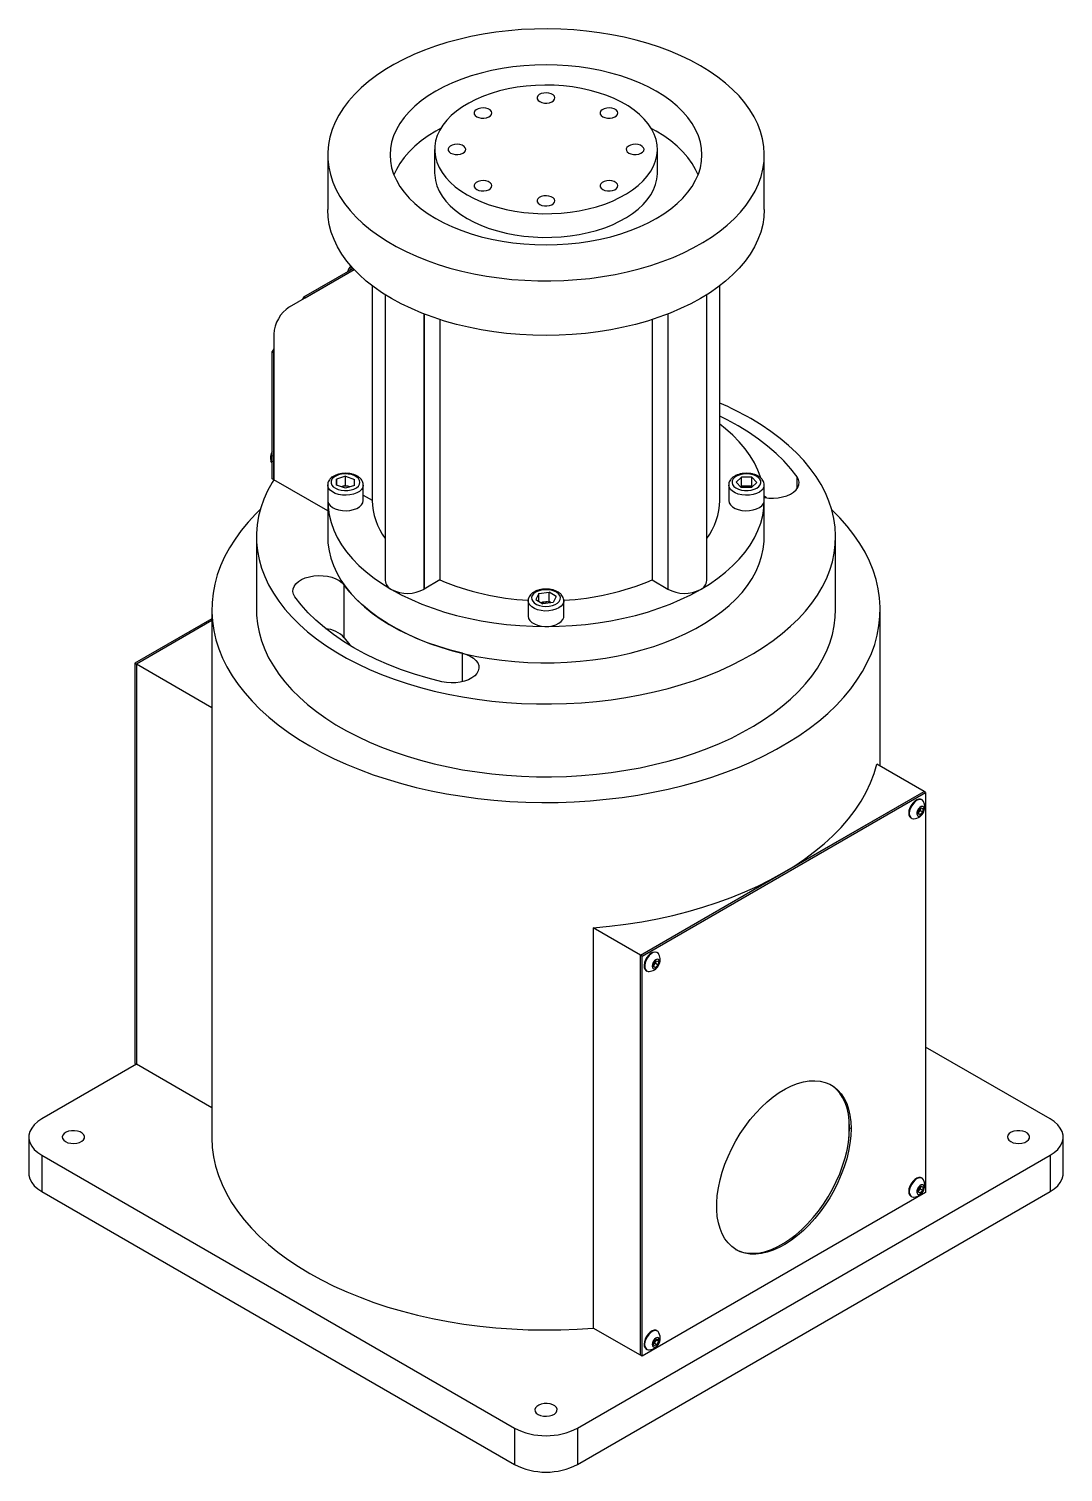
# Model space of a CAD drawing. Header units: millimetres. Extents: x 18672 to 36223, y 3814 to 8014.
# Drawn here: x 19629 to 20209, y 3814 to 4624 of the extents above; entities that cross this region are included whole.
import ezdxf

# ---------------------------------------------------------------- set-up
doc = ezdxf.new("R2010")
doc.units = ezdxf.units.MM
doc.layers.add('Nét đậm', color=7, linetype='Continuous', lineweight=35)

msp = doc.modelspace()

# ---------------------------------------------------------------- linework, layer by layer
at = {"layer": 'Nét đậm', "color": 7, "linetype": 'Continuous', "lineweight": 25}
for p, q in [((19980.91, 4566.74), (19978.14, 4568.26)), ((19796.54, 4553.47), (19796.54, 4522.85)), ((19856.54, 4556.53), (19856.54, 4543.27)), ((19981.54, 4543.27), (19981.54, 4556.53)), ((20041.54, 4522.85), (20041.54, 4553.47)), ((19775.15, 4468.13), (19811.42, 4489.07)), ((19783.1, 4473.75), (19810.8, 4489.74)), ((19783.99, 4473.24), (19811.42, 4489.07)), ((19821.54, 4480.04), (19821.54, 4359.54)), ((20016.54, 4359.54), (20016.54, 4480.04)), ((19783.1, 4473.75), (19782.22, 4472.22)), ((19783.99, 4473.24), (19783.1, 4473.75)), ((19828.76, 4475.05), (19828.76, 4314.64)), ((20009.32, 4314.64), (20009.32, 4475.05)), ((19850.58, 4464.21), (19850.58, 4309.84)), ((19850.6, 4464.2), (19850.6, 4309.83)), ((19987.48, 4464.2), (19987.48, 4309.83)), ((19987.49, 4464.21), (19987.49, 4309.84)), ((19859.5, 4461.05), (19859.5, 4314.97)), ((19978.57, 4461.05), (19978.57, 4314.97)), ((19766.31, 4452.82), (19766.31, 4371.17)), ((19766.31, 4444.66), (19765.43, 4443.13)), ((19765.43, 4443.13), (19766.31, 4442.62)), ((19765.43, 4371.68), (19765.43, 4443.13)), ((19766.31, 4371.17), (19766.31, 4442.62)), ((19766.31, 4371.17), (19765.43, 4371.68)), ((19796.54, 4353.72), (19766.31, 4371.17)), ((19796.54, 4368.22), (19796.54, 4359.54)), ((19798.73, 4372.87), (19798.54, 4372.27)), ((19798.73, 4372.87), (19799.13, 4372.64)), ((19801.51, 4371.49), (19801.42, 4368.11)), ((19806.45, 4366.37), (19801.42, 4368.11)), ((19806.63, 4373.13), (19801.51, 4371.49)), ((19801.51, 4368.07), (19801.51, 4371.49)), ((19804.07, 4367.21), (19804.05, 4367.2)), ((19806.63, 4368.03), (19804.07, 4367.21)), ((19811.56, 4368.01), (19806.45, 4366.37)), ((19806.63, 4373.13), (19811.66, 4371.4)), ((19806.63, 4368.03), (19806.63, 4373.13)), ((19806.63, 4368.03), (19809.03, 4367.2)), ((19811.56, 4368.01), (19811.66, 4371.4)), ((19816.54, 4359.54), (19816.54, 4368.22)), ((20021.54, 4368.22), (20021.54, 4359.54)), ((20028.67, 4372.7), (20025.68, 4369.79)), ((20028.55, 4366.84), (20025.68, 4369.79)), ((20028.67, 4367.59), (20028.23, 4367.17)), ((20034.41, 4366.8), (20028.55, 4366.84)), ((20034.53, 4372.66), (20028.67, 4372.7)), ((20028.67, 4367.59), (20028.67, 4372.7)), ((20031.6, 4367.58), (20028.67, 4367.59)), ((20034.53, 4367.56), (20031.6, 4367.58)), ((20034.41, 4366.8), (20037.4, 4369.71)), ((20034.53, 4372.66), (20037.4, 4369.71)), ((20034.53, 4367.56), (20034.53, 4372.66)), ((20034.53, 4367.56), (20034.84, 4367.23)), ((20041.54, 4359.54), (20041.54, 4368.22)), ((19796.54, 4359.54), (19796.54, 4339.13)), ((19816.54, 4362.59), (19821.54, 4359.7)), ((20042.67, 4361.07), (20041.46, 4362.02)), ((20041.54, 4339.13), (20041.54, 4359.54)), ((19756.54, 4339.13), (19756.54, 4298.3)), ((20081.54, 4298.3), (20081.54, 4339.13)), ((19805.86, 4282.47), (19805.86, 4312.07)), ((19859.5, 4314.97), (19850.6, 4309.83)), ((19978.57, 4314.97), (19987.48, 4309.83)), ((19909.04, 4303.27), (19909.04, 4294.6)), ((19915.04, 4307.28), (19913.33, 4304.04)), ((19913.33, 4304.04), (19917.33, 4301.57)), ((19915.04, 4307.28), (19920.75, 4308.04)), ((19915.04, 4302.99), (19915.04, 4307.28)), ((19916.12, 4302.32), (19917.9, 4302.56)), ((19923.03, 4302.33), (19917.33, 4301.57)), ((19917.9, 4302.56), (19920.75, 4302.94)), ((19924.75, 4305.57), (19920.75, 4308.04)), ((19920.75, 4302.94), (19920.75, 4308.04)), ((19921.96, 4302.19), (19920.75, 4302.94)), ((19924.75, 4305.57), (19923.03, 4302.33)), ((19929.04, 4294.6), (19929.04, 4303.27)), ((19731.54, 4293.12), (19688.35, 4268.19)), ((19731.54, 4298.3), (19731.54, 4002.31)), ((20106.54, 4210.46), (20106.54, 4298.3)), ((19731.54, 4292.1), (19689.23, 4267.68)), ((19688.35, 4268.19), (19689.23, 4267.68)), ((19688.35, 4268.19), (19688.35, 4043.64)), ((19689.23, 4267.68), (19689.23, 4043.13)), ((19731.54, 4243.25), (19689.23, 4267.68)), ((20131.17, 4196.24), (20104.65, 4211.55)), ((19972.07, 4104.39), (20131.17, 4196.24)), ((19972.96, 4103.88), (20132.06, 4195.73)), ((20051.62, 4150.32), (20131.17, 4196.24)), ((20132.06, 4195.73), (20131.17, 4196.24)), ((20132.06, 4195.73), (20132.06, 3971.18)), ((20130.06, 4191.49), (20129.72, 4191.69)), ((20123.78, 4181.4), (20124.12, 4181.21)), ((20127.79, 4183.6), (20127.93, 4185.44)), ((20129.04, 4183.3), (20127.79, 4183.6)), ((20127.82, 4184.01), (20129.04, 4183.3)), ((20128.36, 4184.87), (20127.85, 4184.3)), ((20127.93, 4185.44), (20129.32, 4186.98)), ((20129.05, 4185.64), (20128.36, 4184.87)), ((20130.43, 4184.84), (20129.04, 4183.3)), ((20129.12, 4186.56), (20129.05, 4185.64)), ((20129.05, 4185.64), (20130.43, 4184.84)), ((20129.14, 4186.78), (20129.12, 4186.56)), ((20129.32, 4186.98), (20130.57, 4186.69)), ((20130.57, 4186.69), (20130.43, 4184.84)), ((19972.07, 4104.39), (20051.62, 4150.32)), ((19945.56, 4119.7), (19945.56, 3895.15)), ((19972.07, 4104.39), (19945.56, 4119.7)), ((19972.07, 3879.85), (19972.07, 4104.39)), ((19972.96, 4103.88), (19972.07, 4104.39)), ((19972.96, 3879.34), (19972.96, 4103.88)), ((19979.28, 4097.93), (19979.48, 4099.8)), ((19979.31, 4098.23), (19980.49, 4097.55)), ((19979.82, 4099.09), (19979.35, 4098.6)), ((19979.48, 4099.8), (19980.89, 4101.29)), ((19980.52, 4099.84), (19979.82, 4099.09)), ((19981.9, 4099.04), (19980.49, 4097.55)), ((19980.63, 4100.77), (19980.52, 4099.84)), ((19980.52, 4099.84), (19981.9, 4099.04)), ((19980.65, 4101.04), (19980.63, 4100.77)), ((19980.89, 4101.29), (19982.1, 4100.91)), ((19981.56, 4105.77), (19981.23, 4105.96)), ((19982.1, 4100.91), (19981.9, 4099.04)), ((19975.29, 4095.68), (19975.63, 4095.49)), ((19980.49, 4097.55), (19979.28, 4097.93)), ((20201.88, 4012.51), (20132.06, 4052.82)), ((19689.23, 4043.13), (19636.2, 4012.51)), ((19688.35, 4043.64), (19689.23, 4043.13)), ((19731.54, 4018.7), (19689.23, 4043.13)), ((20089.07, 4002.16), (20089.07, 4012.61)), ((19628.87, 4002.31), (19628.87, 3981.89)), ((20089.35, 4007.54), (20090.23, 4007.03)), ((20209.2, 3981.89), (20209.2, 4002.31)), ((19636.2, 3992.1), (19901.36, 3839.03)), ((19636.2, 3992.1), (19636.2, 3971.69)), ((19936.72, 3839.03), (20201.88, 3992.1)), ((20201.88, 3992.1), (20201.88, 3971.69)), ((20130.06, 3979.19), (20129.72, 3979.39)), ((19636.2, 3971.69), (19901.36, 3818.61)), ((19936.72, 3818.61), (20201.88, 3971.69)), ((20132.06, 3971.18), (19972.96, 3879.34)), ((20123.78, 3969.1), (20124.12, 3968.91)), ((20127.79, 3971.3), (20127.93, 3973.14)), ((20129.04, 3971), (20127.79, 3971.3)), ((20127.82, 3971.7), (20129.04, 3971)), ((20128.36, 3972.57), (20127.85, 3972)), ((20127.93, 3973.14), (20129.32, 3974.68)), ((20129.05, 3973.34), (20128.36, 3972.57)), ((20130.43, 3972.54), (20129.04, 3971)), ((20129.12, 3974.26), (20129.05, 3973.34)), ((20129.05, 3973.34), (20130.43, 3972.54)), ((20129.14, 3974.48), (20129.12, 3974.26)), ((20129.32, 3974.68), (20130.57, 3974.38)), ((20130.57, 3974.38), (20130.43, 3972.54)), ((19972.07, 3879.85), (19945.56, 3895.15)), ((19979.17, 3886.47), (19980.1, 3888.41)), ((19980.36, 3887.59), (19979.9, 3886.62)), ((19980.1, 3888.41), (19981.62, 3889.06)), ((19980.83, 3888.56), (19980.36, 3887.59)), ((19980.77, 3888.7), (19980.83, 3888.56)), ((19980.83, 3888.56), (19982.21, 3887.76)), ((19981.56, 3893.47), (19981.23, 3893.66)), ((19982.21, 3887.76), (19981.28, 3885.82)), ((19981.62, 3889.06), (19982.21, 3887.76)), ((19972.96, 3879.34), (19972.07, 3879.85)), ((19975.29, 3883.38), (19975.63, 3883.19)), ((19979.76, 3885.18), (19979.17, 3886.47)), ((19979.9, 3886.62), (19979.23, 3886.34)), ((19981.28, 3885.82), (19979.76, 3885.18)), ((19979.9, 3886.62), (19981.28, 3885.82)), ((19901.36, 3839.03), (19901.36, 3818.61)), ((19936.72, 3839.03), (19936.72, 3818.61))]:
    msp.add_line(p, q, dxfattribs=at)
at = {"layer": 'Nét đậm', "color": 8, "linetype": 'Continuous', "lineweight": 25}
for p, q in [((20059.93, 4366.19), (20059.93, 4372.82)), ((19872.16, 4257.8), (19872.16, 4273.8))]:
    msp.add_line(p, q, dxfattribs=at)
at = {"layer": 'Nét đậm', "color": 7, "linetype": 'Continuous', "lineweight": 25, "flags": 128}
for points in [[(20005.66, 4603.48), (20000.32, 4606.38), (19994.7, 4609.09), (19988.8, 4611.6), (19982.65, 4613.91), (19976.28, 4616), (19969.7, 4617.86), (19962.94, 4619.49), (19956.02, 4620.89), (19948.97, 4622.05), (19941.81, 4622.96), (19934.57, 4623.62), (19927.28, 4624.03), (19919.96, 4624.19), (19912.63, 4624.09), (19905.32, 4623.75), (19898.07, 4623.15), (19890.89, 4622.3), (19883.81, 4621.2), (19876.85, 4619.86), (19870.05, 4618.29), (19863.43, 4616.48), (19857, 4614.45), (19850.79, 4612.2), (19844.83, 4609.74), (19839.13, 4607.07), (19833.72, 4604.22), (19828.62, 4601.18), (19823.84, 4597.98), (19819.4, 4594.61), (19815.32, 4591.1), (19811.6, 4587.45), (19808.28, 4583.68), (19805.35, 4579.8), (19802.82, 4575.83), (19800.71, 4571.78), (19799.03, 4567.66), (19797.77, 4563.49), (19796.95, 4559.28), (19796.57, 4555.06), (19796.62, 4550.83), (19797.12, 4546.61), (19798.05, 4542.41), (19799.41, 4538.25), (19801.2, 4534.15), (19803.41, 4530.12), (19806.04, 4526.17), (19809.07, 4522.31), (19812.5, 4518.57), (19816.3, 4514.96), (19820.48, 4511.48), (19825, 4508.15), (19829.87, 4504.99), (19835.05, 4501.99), (19840.53, 4499.19), (19846.3, 4496.57), (19852.32, 4494.16), (19858.58, 4491.97), (19865.06, 4489.99), (19871.74, 4488.24), (19878.58, 4486.72), (19885.57, 4485.45), (19892.67, 4484.41), (19899.88, 4483.63), (19907.15, 4483.09), (19914.46, 4482.8), (19921.79, 4482.77), (19929.11, 4482.99), (19936.39, 4483.47), (19943.61, 4484.19), (19950.74, 4485.16), (19957.76, 4486.38), (19964.65, 4487.84), (19971.36, 4489.53), (19977.89, 4491.45), (19984.21, 4493.59), (19990.3, 4495.95), (19996.13, 4498.51), (20001.69, 4501.27), (20006.95, 4504.22), (20011.89, 4507.34), (20016.5, 4510.63), (20020.77, 4514.07), (20024.67, 4517.66), (20028.19, 4521.37), (20031.32, 4525.19), (20034.05, 4529.12), (20036.36, 4533.13), (20038.26, 4537.22), (20039.73, 4541.37), (20040.77, 4545.55), (20041.37, 4549.77), (20041.54, 4554), (20041.26, 4558.23), (20040.55, 4562.44), (20039.4, 4566.62), (20037.83, 4570.75), (20035.82, 4574.82), (20033.4, 4578.82), (20030.57, 4582.72), (20027.34, 4586.52), (20023.73, 4590.2), (20019.73, 4593.75), (20015.38, 4597.15), (20010.68, 4600.4), (20005.66, 4603.48)], [(19980.91, 4589.19), (19976.34, 4591.65), (19971.48, 4593.91), (19966.35, 4595.97), (19960.97, 4597.81), (19955.39, 4599.42), (19949.62, 4600.8), (19943.69, 4601.94), (19937.64, 4602.83), (19931.49, 4603.47), (19925.28, 4603.86), (19919.04, 4603.99), (19912.8, 4603.86), (19906.59, 4603.47), (19900.44, 4602.83), (19894.39, 4601.94), (19888.46, 4600.8), (19882.69, 4599.42), (19877.1, 4597.81), (19871.73, 4595.97), (19866.6, 4593.91), (19861.74, 4591.65), (19857.17, 4589.19), (19852.91, 4586.55), (19848.99, 4583.74), (19845.43, 4580.78), (19842.24, 4577.68), (19839.45, 4574.46), (19837.06, 4571.12), (19835.08, 4567.7), (19833.54, 4564.21), (19832.43, 4560.66), (19831.76, 4557.08), (19831.54, 4553.47), (19831.76, 4549.87), (19832.43, 4546.28), (19833.54, 4542.74), (19835.08, 4539.24), (19837.06, 4535.82), (19839.45, 4532.49), (19842.24, 4529.26), (19845.43, 4526.16), (19848.99, 4523.2), (19852.91, 4520.39), (19857.17, 4517.75), (19861.74, 4515.3), (19866.6, 4513.04), (19871.73, 4510.98), (19877.1, 4509.14), (19882.69, 4507.52), (19888.46, 4506.14), (19894.39, 4505.01), (19900.44, 4504.11), (19906.59, 4503.47), (19912.8, 4503.09), (19919.04, 4502.96), (19925.28, 4503.09), (19931.49, 4503.47), (19937.64, 4504.11), (19943.69, 4505.01), (19949.62, 4506.14), (19955.39, 4507.52), (19960.97, 4509.14), (19966.35, 4510.98), (19971.48, 4513.04), (19976.34, 4515.3), (19980.91, 4517.75), (19985.17, 4520.39), (19989.09, 4523.2), (19992.65, 4526.16), (19995.84, 4529.26), (19998.63, 4532.49), (20001.02, 4535.82), (20002.99, 4539.24), (20004.54, 4542.74), (20005.65, 4546.28), (20006.32, 4549.87), (20006.54, 4553.47), (20006.32, 4557.08), (20005.65, 4560.66), (20004.54, 4564.21), (20002.99, 4567.7), (20001.02, 4571.12), (19998.63, 4574.46), (19995.84, 4577.68), (19992.65, 4580.78), (19989.09, 4583.74), (19985.17, 4586.55), (19980.91, 4589.19)], [(19874.84, 4531.02), (19878.7, 4528.98), (19882.83, 4527.12), (19887.22, 4525.48), (19891.84, 4524.05), (19896.64, 4522.85), (19901.6, 4521.89), (19906.69, 4521.17), (19911.86, 4520.69), (19917.08, 4520.47), (19922.31, 4520.5), (19927.52, 4520.79), (19932.67, 4521.32), (19937.73, 4522.11), (19942.65, 4523.13), (19947.41, 4524.39), (19951.97, 4525.87), (19956.3, 4527.57), (19960.37, 4529.47), (19964.15, 4531.56), (19967.61, 4533.83), (19970.73, 4536.25), (19973.49, 4538.82), (19975.87, 4541.51), (19977.84, 4544.31), (19979.41, 4547.2), (19980.55, 4550.15), (19981.26, 4553.14), (19981.54, 4556.16), (19981.37, 4559.18), (19980.77, 4562.18), (19979.73, 4565.14), (19978.27, 4568.04), (19976.4, 4570.86), (19974.12, 4573.58), (19971.46, 4576.19), (19968.42, 4578.65), (19965.05, 4580.96), (19961.34, 4583.09), (19957.35, 4585.04), (19953.08, 4586.79), (19948.57, 4588.33), (19943.86, 4589.65), (19938.97, 4590.73), (19933.95, 4591.57), (19928.82, 4592.17), (19923.62, 4592.52), (19918.38, 4592.61), (19913.16, 4592.45), (19907.97, 4592.04), (19902.86, 4591.39), (19897.87, 4590.48), (19893.02, 4589.34), (19888.36, 4587.97), (19883.91, 4586.38), (19879.71, 4584.57), (19875.78, 4582.58), (19872.16, 4580.39), (19868.86, 4578.05), (19865.92, 4575.55), (19863.35, 4572.91), (19861.17, 4570.17), (19859.4, 4567.32), (19858.04, 4564.41), (19857.12, 4561.43), (19856.62, 4558.42), (19856.57, 4555.4), (19856.95, 4552.39), (19857.77, 4549.4), (19859.02, 4546.47), (19860.69, 4543.6), (19862.77, 4540.83), (19865.24, 4538.17), (19868.09, 4535.63), (19871.3, 4533.25), (19874.84, 4531.02)], [(19915.5, 4583.36), (19916.7, 4582.85), (19918.11, 4582.56), (19919.6, 4582.53), (19921.04, 4582.75), (19922.3, 4583.21), (19923.27, 4583.86), (19923.87, 4584.65), (19924.04, 4585.51), (19923.76, 4586.35), (19923.06, 4587.11), (19922.01, 4587.72), (19920.69, 4588.12), (19919.23, 4588.28), (19917.74, 4588.19), (19916.38, 4587.84), (19915.25, 4587.28), (19914.46, 4586.55), (19914.07, 4585.72), (19914.13, 4584.86), (19914.62, 4584.05), (19915.5, 4583.36)], [(19880.15, 4574.9), (19881.35, 4574.39), (19882.75, 4574.11), (19884.24, 4574.08), (19885.68, 4574.3), (19886.95, 4574.76), (19887.92, 4575.41), (19888.51, 4576.2), (19888.68, 4577.05), (19888.4, 4577.9), (19887.71, 4578.66), (19886.65, 4579.27), (19885.34, 4579.67), (19883.87, 4579.83), (19882.39, 4579.73), (19881.02, 4579.39), (19879.89, 4578.83), (19879.1, 4578.1), (19878.72, 4577.27), (19878.77, 4576.41), (19879.26, 4575.6), (19880.15, 4574.9)], [(19950.86, 4574.9), (19952.06, 4574.39), (19953.46, 4574.11), (19954.95, 4574.08), (19956.39, 4574.3), (19957.66, 4574.76), (19958.63, 4575.41), (19959.22, 4576.2), (19959.39, 4577.05), (19959.11, 4577.9), (19958.42, 4578.66), (19957.36, 4579.27), (19956.05, 4579.67), (19954.58, 4579.83), (19953.1, 4579.73), (19951.73, 4579.39), (19950.6, 4578.83), (19949.81, 4578.1), (19949.43, 4577.27), (19949.48, 4576.41), (19949.97, 4575.6), (19950.86, 4574.9)], [(19859.93, 4568.26), (19857.17, 4566.74), (19852.91, 4564.1), (19848.99, 4561.29), (19845.43, 4558.33), (19842.24, 4555.23), (19839.45, 4552), (19837.06, 4548.67), (19835.08, 4545.25), (19833.73, 4542.25)], [(20004.35, 4542.25), (20002.99, 4545.25), (20001.02, 4548.67), (19998.63, 4552), (19995.84, 4555.23), (19992.65, 4558.33), (19989.09, 4561.29), (19985.17, 4564.1), (19980.91, 4566.74)], [(19865.5, 4554.49), (19866.7, 4553.98), (19868.11, 4553.7), (19869.6, 4553.67), (19871.04, 4553.89), (19872.3, 4554.35), (19873.27, 4555), (19873.87, 4555.79), (19874.04, 4556.64), (19873.76, 4557.49), (19873.06, 4558.25), (19872.01, 4558.86), (19870.69, 4559.26), (19869.23, 4559.42), (19867.74, 4559.32), (19866.38, 4558.98), (19865.25, 4558.42), (19864.46, 4557.69), (19864.07, 4556.86), (19864.13, 4556), (19864.62, 4555.19), (19865.5, 4554.49)], [(19965.5, 4554.49), (19966.7, 4553.98), (19968.11, 4553.7), (19969.6, 4553.67), (19971.04, 4553.89), (19972.3, 4554.35), (19973.27, 4555), (19973.87, 4555.79), (19974.04, 4556.64), (19973.76, 4557.49), (19973.06, 4558.25), (19972.01, 4558.86), (19970.69, 4559.26), (19969.23, 4559.42), (19967.74, 4559.32), (19966.38, 4558.98), (19965.25, 4558.42), (19964.46, 4557.69), (19964.07, 4556.86), (19964.13, 4556), (19964.62, 4555.19), (19965.5, 4554.49)], [(19856.54, 4543.27), (19856.57, 4542.13), (19856.95, 4539.12), (19857.77, 4536.13), (19859.02, 4533.2), (19860.69, 4530.34), (19862.77, 4527.56), (19865.24, 4524.9), (19868.09, 4522.37), (19871.3, 4519.98), (19874.84, 4517.75)], [(19874.84, 4517.75), (19878.7, 4515.71), (19882.83, 4513.86), (19887.22, 4512.21), (19891.84, 4510.78), (19896.64, 4509.58), (19901.6, 4508.62), (19906.69, 4507.9), (19911.86, 4507.42), (19917.08, 4507.2), (19922.31, 4507.23), (19927.52, 4507.52), (19932.67, 4508.05), (19937.73, 4508.84), (19942.65, 4509.86), (19947.41, 4511.12), (19951.97, 4512.6), (19956.3, 4514.3), (19960.37, 4516.2), (19964.15, 4518.29), (19967.61, 4520.56), (19970.73, 4522.99), (19973.49, 4525.55), (19975.87, 4528.25), (19977.84, 4531.04), (19979.41, 4533.93), (19980.55, 4536.88), (19981.26, 4539.87), (19981.54, 4542.89), (19981.54, 4543.27)], [(19880.15, 4534.08), (19881.35, 4533.57), (19882.75, 4533.29), (19884.24, 4533.26), (19885.68, 4533.48), (19886.95, 4533.94), (19887.92, 4534.59), (19888.51, 4535.38), (19888.68, 4536.23), (19888.4, 4537.08), (19887.71, 4537.84), (19886.65, 4538.45), (19885.34, 4538.85), (19883.87, 4539.01), (19882.39, 4538.91), (19881.02, 4538.57), (19879.89, 4538.01), (19879.1, 4537.28), (19878.72, 4536.45), (19878.77, 4535.59), (19879.26, 4534.78), (19880.15, 4534.08)], [(19950.86, 4534.08), (19952.06, 4533.57), (19953.46, 4533.29), (19954.95, 4533.26), (19956.39, 4533.48), (19957.66, 4533.94), (19958.63, 4534.59), (19959.22, 4535.38), (19959.39, 4536.23), (19959.11, 4537.08), (19958.42, 4537.84), (19957.36, 4538.45), (19956.05, 4538.85), (19954.58, 4539.01), (19953.1, 4538.91), (19951.73, 4538.57), (19950.6, 4538.01), (19949.81, 4537.28), (19949.43, 4536.45), (19949.48, 4535.59), (19949.97, 4534.78), (19950.86, 4534.08)], [(19915.5, 4525.63), (19916.7, 4525.12), (19918.11, 4524.83), (19919.6, 4524.8), (19921.04, 4525.02), (19922.3, 4525.48), (19923.27, 4526.13), (19923.87, 4526.92), (19924.04, 4527.78), (19923.76, 4528.62), (19923.06, 4529.38), (19922.01, 4529.99), (19920.69, 4530.39), (19919.23, 4530.55), (19917.74, 4530.46), (19916.38, 4530.11), (19915.25, 4529.55), (19914.46, 4528.82), (19914.07, 4527.99), (19914.13, 4527.13), (19914.62, 4526.32), (19915.5, 4525.63)], [(19832.42, 4472.85), (19827.35, 4475.96), (19822.61, 4479.24), (19818.22, 4482.68), (19814.21, 4486.27), (19810.57, 4489.99), (19807.33, 4493.83), (19804.5, 4497.78), (19802.09, 4501.81), (19800.1, 4505.93), (19798.55, 4510.1), (19797.43, 4514.33), (19796.76, 4518.58), (19796.54, 4522.85)], [(20041.54, 4522.85), (20041.32, 4518.58), (20040.65, 4514.33), (20039.53, 4510.1), (20037.98, 4505.93), (20035.99, 4501.81), (20033.58, 4497.78), (20030.75, 4493.83), (20027.51, 4489.99), (20023.87, 4486.27), (20019.85, 4482.68), (20015.47, 4479.24), (20010.73, 4475.96), (20005.66, 4472.85)], [(20005.66, 4472.85), (20000.27, 4469.92), (19994.59, 4467.18), (19988.63, 4464.65), (19982.41, 4462.33), (19975.97, 4460.23), (19969.31, 4458.36), (19962.48, 4456.73), (19955.48, 4455.34), (19948.36, 4454.19), (19941.12, 4453.29), (19933.8, 4452.65), (19926.44, 4452.26), (19919.04, 4452.13), (19911.64, 4452.26), (19904.27, 4452.65), (19896.96, 4453.29), (19889.72, 4454.19), (19882.59, 4455.34), (19875.6, 4456.73), (19868.76, 4458.36), (19862.11, 4460.23), (19855.67, 4462.33), (19849.45, 4464.65), (19843.49, 4467.18), (19837.81, 4469.92), (19832.42, 4472.85)], [(20059.93, 4372.82), (20056.44, 4377.33), (20052.51, 4381.72), (20048.16, 4385.97), (20043.41, 4390.07), (20038.27, 4394.02), (20032.75, 4397.79), (20026.87, 4401.38), (20020.66, 4404.77), (20016.54, 4406.82)], [(19766.31, 4371.17), (19765.36, 4369.62), (19762.83, 4364.97), (19760.71, 4360.26), (19759.03, 4355.49), (19757.77, 4350.67), (19756.95, 4345.82), (19756.57, 4340.96), (19756.62, 4336.09), (19757.12, 4331.22), (19758.05, 4326.38), (19759.41, 4321.58), (19761.2, 4316.82), (19763.42, 4312.12), (19766.06, 4307.49), (19769.11, 4302.95), (19772.57, 4298.51), (19776.42, 4294.17), (19780.65, 4289.96), (19785.26, 4285.88), (19790.23, 4281.94), (19795.54, 4278.16), (19801.19, 4274.54), (19807.16, 4271.1), (19813.42, 4267.84), (19819.98, 4264.77), (19826.8, 4261.9), (19833.86, 4259.24), (19841.16, 4256.8), (19848.67, 4254.57), (19856.37, 4252.58), (19864.23, 4250.82), (19872.25, 4249.29), (19880.39, 4248.01), (19888.63, 4246.98), (19896.96, 4246.19), (19905.34, 4245.66), (19913.77, 4245.37), (19922.2, 4245.34), (19930.63, 4245.56), (19939.03, 4246.03), (19947.37, 4246.76), (19955.64, 4247.73), (19963.81, 4248.95), (19971.86, 4250.41), (19979.76, 4252.12), (19987.5, 4254.05), (19995.06, 4256.22), (20002.41, 4258.61), (20009.54, 4261.22), (20016.42, 4264.03), (20023.04, 4267.05), (20029.38, 4270.26), (20035.43, 4273.66), (20041.16, 4277.24), (20046.56, 4280.98), (20051.61, 4284.88), (20056.31, 4288.93), (20060.64, 4293.11), (20064.59, 4297.41), (20068.14, 4301.83), (20071.29, 4306.35), (20074.04, 4310.95), (20076.36, 4315.64), (20078.26, 4320.38), (20079.73, 4325.18), (20080.77, 4330.01), (20081.37, 4334.87), (20081.54, 4339.74), (20081.26, 4344.61), (20080.55, 4349.46), (20079.4, 4354.29), (20077.83, 4359.07), (20075.82, 4363.8), (20073.39, 4368.47), (20070.54, 4373.05), (20067.29, 4377.55), (20063.64, 4381.94), (20059.59, 4386.21), (20055.17, 4390.36), (20050.38, 4394.37), (20045.24, 4398.23), (20039.75, 4401.93), (20033.94, 4405.46), (20033.94, 4405.46)], [(20039.54, 4372.26), (20039.53, 4372.29), (20037.98, 4376.47), (20035.99, 4380.58), (20033.58, 4384.62), (20030.75, 4388.57), (20027.51, 4392.41), (20023.87, 4396.13), (20019.85, 4399.72), (20016.54, 4402.36)], [(19765.43, 4380.71), (19765.29, 4380.81), (19764.69, 4381.64)], [(19814.66, 4369.68), (19814.47, 4370.76), (19813.86, 4371.79), (19812.84, 4372.71), (19811.49, 4373.47), (19809.87, 4374.03), (19808.07, 4374.36), (19806.19, 4374.44), (19804.33, 4374.26), (19802.59, 4373.85), (19801.06, 4373.21), (19799.82, 4372.39), (19798.95, 4371.42), (19798.48, 4370.37), (19798.46, 4369.28), (19798.86, 4368.22), (19799.68, 4367.23), (19800.87, 4366.39), (19802.37, 4365.73), (19804.09, 4365.28), (19805.94, 4365.07), (19807.82, 4365.12), (19809.64, 4365.42), (19811.29, 4365.95), (19812.68, 4366.68), (19813.74, 4367.58), (19814.41, 4368.6), (19814.66, 4369.68)], [(20038.53, 4367.36), (20039.3, 4368.35), (20039.64, 4369.42), (20039.56, 4370.51), (20039.04, 4371.56), (20038.11, 4372.51), (20036.83, 4373.31), (20035.27, 4373.92), (20033.5, 4374.3), (20031.63, 4374.44), (20029.76, 4374.33), (20027.98, 4373.97), (20026.39, 4373.38), (20025.08, 4372.6), (20024.12, 4371.66), (20023.55, 4370.62), (20023.42, 4369.53), (20023.73, 4368.46), (20024.46, 4367.45), (20025.57, 4366.57), (20027, 4365.86), (20028.67, 4365.36), (20030.5, 4365.1), (20032.39, 4365.09), (20034.23, 4365.32), (20035.93, 4365.8), (20037.38, 4366.49), (20038.53, 4367.36)], [(20041.5, 4361.26), (20041.56, 4361.25), (20044.11, 4360.92), (20046.73, 4360.86), (20049.32, 4361.05), (20051.81, 4361.51), (20054.13, 4362.2), (20056.21, 4363.12), (20057.97, 4364.24), (20059.38, 4365.51), (20060.38, 4366.9), (20060.94, 4368.38), (20061.06, 4369.88), (20060.72, 4371.38), (20059.93, 4372.82)], [(19796.54, 4359.54), (19796.58, 4359.01), (19797.01, 4357.79), (19797.89, 4356.65), (19799.17, 4355.64), (19800.8, 4354.82), (19802.69, 4354.22), (19804.77, 4353.86), (19806.92, 4353.78), (19809.06, 4353.96), (19811.08, 4354.4), (19812.89, 4355.09), (19814.4, 4355.98), (19815.55, 4357.04), (19816.27, 4358.22), (19816.54, 4359.45)], [(19796.54, 4359.54), (19796.72, 4355.71), (19797.35, 4351.42), (19798.43, 4347.16), (19799.96, 4342.94), (19801.94, 4338.79), (19804.34, 4334.71), (19807.18, 4330.72), (19810.42, 4326.84), (19814.07, 4323.08), (19818.12, 4319.46), (19822.53, 4315.99), (19827.3, 4312.68), (19832.42, 4309.54)], [(20005.66, 4309.54), (20010.73, 4312.65), (20015.47, 4315.93), (20019.85, 4319.37), (20023.87, 4322.96), (20027.51, 4326.68), (20030.75, 4330.52), (20033.58, 4334.47), (20035.99, 4338.51), (20037.98, 4342.62), (20039.53, 4346.8), (20040.65, 4351.02), (20041.32, 4355.27), (20041.54, 4359.54)], [(20021.54, 4359.54), (20021.54, 4359.51), (20021.79, 4358.27), (20022.49, 4357.09), (20023.62, 4356.02), (20025.11, 4355.12), (20026.91, 4354.43), (20028.93, 4353.97), (20031.06, 4353.78), (20033.22, 4353.85), (20035.3, 4354.2), (20037.2, 4354.79), (20038.84, 4355.6), (20040.14, 4356.6)], [(19758.71, 4354.43), (19756.28, 4352.05), (19751.98, 4347.44), (19748.06, 4342.73), (19744.54, 4337.91), (19741.43, 4332.99), (19738.73, 4328), (19736.46, 4322.94), (19734.61, 4317.81), (19733.19, 4312.65), (19732.21, 4307.45), (19731.66, 4302.23), (19731.55, 4297), (19731.88, 4291.77), (19732.65, 4286.56), (19733.85, 4281.37), (19735.48, 4276.23), (19737.54, 4271.13), (19740.03, 4266.1), (19742.93, 4261.15), (19746.25, 4256.28), (19749.97, 4251.51), (19754.08, 4246.85), (19758.58, 4242.31), (19763.45, 4237.9), (19768.69, 4233.63), (19774.28, 4229.51), (19780.21, 4225.55), (19786.46, 4221.77), (19793.02, 4218.16), (19799.87, 4214.74), (19807, 4211.51), (19814.4, 4208.49), (19822.04, 4205.67), (19829.9, 4203.08), (19837.98, 4200.7), (19846.24, 4198.55), (19854.67, 4196.64), (19863.26, 4194.96), (19871.97, 4193.53), (19880.79, 4192.34), (19889.71, 4191.39), (19898.69, 4190.7), (19907.72, 4190.26), (19916.77, 4190.07), (19925.83, 4190.13), (19934.88, 4190.45), (19943.89, 4191.02), (19952.84, 4191.84), (19961.71, 4192.9), (19970.48, 4194.22), (19979.13, 4195.77), (19987.64, 4197.57), (19995.99, 4199.6), (20004.16, 4201.86), (20012.13, 4204.35), (20019.89, 4207.05), (20027.41, 4209.97), (20034.67, 4213.1), (20041.67, 4216.42), (20048.38, 4219.94), (20054.79, 4223.64), (20060.88, 4227.51), (20066.64, 4231.55), (20072.05, 4235.74), (20077.11, 4240.08), (20081.8, 4244.56), (20086.1, 4249.16), (20090.02, 4253.88), (20093.54, 4258.7), (20096.65, 4263.61), (20099.34, 4268.61), (20101.62, 4273.67), (20103.47, 4278.79), (20104.89, 4283.96), (20105.87, 4289.16), (20106.42, 4294.38), (20106.53, 4299.61), (20106.2, 4304.84), (20105.43, 4310.05), (20104.23, 4315.24), (20102.6, 4320.38), (20100.54, 4325.48), (20098.05, 4330.51), (20095.15, 4335.46), (20091.83, 4340.33), (20088.11, 4345.1), (20084, 4349.76), (20079.5, 4354.3), (20079.36, 4354.43)], [(19796.54, 4339.13), (19796.69, 4335.59), (19797.28, 4331.37), (19798.3, 4327.18), (19799.76, 4323.02), (19801.64, 4318.93), (19803.95, 4314.91), (19806.67, 4310.98), (19809.79, 4307.14), (19813.3, 4303.43), (19817.19, 4299.84), (19821.45, 4296.39), (19826.06, 4293.09), (19831, 4289.96), (19836.25, 4287.01), (19841.81, 4284.24), (19847.64, 4281.67), (19853.73, 4279.3), (19860.05, 4277.15), (19866.58, 4275.23), (19873.3, 4273.53), (19880.19, 4272.06), (19887.21, 4270.84), (19894.35, 4269.86), (19901.58, 4269.14), (19908.87, 4268.66), (19916.19, 4268.43), (19923.53, 4268.46), (19930.85, 4268.74), (19938.13, 4269.28), (19945.34, 4270.06), (19952.45, 4271.09), (19959.45, 4272.37), (19966.3, 4273.89), (19972.98, 4275.64), (19979.47, 4277.62), (19985.74, 4279.81), (19991.77, 4282.22), (19997.54, 4284.84), (20003.03, 4287.65), (20008.21, 4290.65), (20013.08, 4293.81), (20017.61, 4297.15), (20021.79, 4300.63), (20025.6, 4304.25), (20029.02, 4307.99), (20032.06, 4311.85), (20034.68, 4315.8), (20036.89, 4319.84), (20038.68, 4323.95), (20040.04, 4328.11), (20040.97, 4332.31), (20041.46, 4336.54), (20041.54, 4339.13)], [(19778.15, 4305.44), (19777.36, 4306.88), (19777.02, 4308.38), (19777.13, 4309.88), (19777.7, 4311.36), (19778.7, 4312.75), (19780.11, 4314.03), (19781.87, 4315.14), (19783.95, 4316.06), (19786.27, 4316.75), (19788.76, 4317.21), (19791.35, 4317.41), (19793.96, 4317.34), (19796.52, 4317.01), (19798.93, 4316.44), (19801.14, 4315.62), (19803.06, 4314.6), (19804.66, 4313.41), (19805.86, 4312.07)], [(19872.16, 4273.8), (19865.41, 4275.55), (19858.86, 4277.53), (19852.53, 4279.74), (19846.44, 4282.17), (19840.61, 4284.81), (19835.07, 4287.64), (19829.84, 4290.66), (19824.93, 4293.86), (19820.37, 4297.22), (19816.17, 4300.73), (19812.34, 4304.39), (19808.9, 4308.17), (19805.86, 4312.07)], [(19832.42, 4309.54), (19837.81, 4306.61), (19843.49, 4303.88), (19849.45, 4301.34), (19855.67, 4299.03), (19862.11, 4296.93), (19868.76, 4295.06), (19875.6, 4293.42), (19882.59, 4292.03), (19889.72, 4290.88), (19896.96, 4289.98), (19904.27, 4289.34), (19911.64, 4288.96), (19919.04, 4288.83), (19926.44, 4288.96), (19933.8, 4289.34), (19941.12, 4289.98), (19948.36, 4290.88), (19955.48, 4292.03), (19962.48, 4293.42), (19969.31, 4295.06), (19975.97, 4296.93), (19982.41, 4299.03), (19988.63, 4301.34), (19994.59, 4303.88), (20000.27, 4306.61), (20005.66, 4309.54)], [(19850.58, 4309.84), (19850.59, 4309.84), (19850.59, 4309.84), (19850.59, 4309.83), (19850.59, 4309.83), (19850.59, 4309.83), (19850.6, 4309.83), (19850.6, 4309.83), (19850.6, 4309.83)], [(19924.98, 4308.01), (19923.54, 4308.71), (19921.86, 4309.2), (19920.03, 4309.46), (19918.14, 4309.47), (19916.3, 4309.22), (19914.61, 4308.74), (19913.16, 4308.04), (19912.03, 4307.17), (19911.27, 4306.18), (19910.93, 4305.11), (19911.03, 4304.02), (19911.56, 4302.97), (19912.49, 4302.03), (19913.78, 4301.23), (19915.35, 4300.63), (19917.12, 4300.25), (19918.99, 4300.12), (19920.87, 4300.24), (19922.64, 4300.6), (19924.23, 4301.2), (19925.53, 4301.98), (19926.48, 4302.92), (19927.03, 4303.97), (19927.15, 4305.05), (19926.84, 4306.13), (19926.1, 4307.13), (19924.98, 4308.01)], [(19987.48, 4309.83), (19987.48, 4309.83), (19987.48, 4309.83), (19987.48, 4309.83), (19987.49, 4309.83), (19987.49, 4309.83), (19987.49, 4309.84), (19987.49, 4309.84), (19987.49, 4309.84)], [(19860.68, 4257.8), (19852.87, 4259.81), (19845.27, 4262.08), (19837.9, 4264.59), (19830.79, 4267.33), (19823.96, 4270.3), (19817.42, 4273.49), (19811.21, 4276.88), (19805.33, 4280.47), (19799.81, 4284.24), (19794.67, 4288.19), (19789.91, 4292.29), (19785.57, 4296.55), (19781.64, 4300.93), (19778.15, 4305.44)], [(19756.54, 4298.3), (19756.62, 4295.26), (19757.12, 4290.4), (19758.05, 4285.56), (19759.41, 4280.75), (19761.2, 4275.99), (19763.42, 4271.29), (19766.06, 4266.66), (19769.11, 4262.12), (19772.57, 4257.68), (19776.42, 4253.35), (19780.65, 4249.13), (19785.26, 4245.05), (19790.23, 4241.12), (19795.54, 4237.33), (19801.19, 4233.71), (19807.16, 4230.27), (19813.42, 4227.01), (19819.98, 4223.94), (19826.8, 4221.07), (19833.86, 4218.41), (19841.16, 4215.97), (19848.67, 4213.75), (19856.37, 4211.75), (19864.23, 4209.99), (19872.25, 4208.47), (19880.39, 4207.19), (19888.63, 4206.15), (19896.96, 4205.36), (19905.34, 4204.83), (19913.77, 4204.54), (19922.2, 4204.51), (19930.63, 4204.73), (19939.03, 4205.21), (19947.37, 4205.93), (19955.64, 4206.9), (19963.81, 4208.12), (19971.86, 4209.59), (19979.76, 4211.29), (19987.5, 4213.23), (19995.06, 4215.39), (20002.41, 4217.78), (20009.54, 4220.39), (20016.42, 4223.21), (20023.04, 4226.22), (20029.38, 4229.44), (20035.43, 4232.84), (20041.16, 4236.41), (20046.56, 4240.16), (20051.61, 4244.05), (20056.31, 4248.1), (20060.64, 4252.28), (20064.59, 4256.59), (20068.14, 4261), (20071.29, 4265.52), (20074.04, 4270.13), (20076.36, 4274.81), (20078.26, 4279.55), (20079.73, 4284.35), (20080.77, 4289.18), (20081.37, 4294.04), (20081.54, 4298.3)], [(19909.04, 4294.6), (19909.26, 4293.4), (19909.93, 4292.22), (19911.03, 4291.14), (19912.51, 4290.23), (19914.29, 4289.52), (19916.29, 4289.05), (19918.42, 4288.84), (19920.58, 4288.9), (19922.67, 4289.22), (19924.59, 4289.8), (19926.25, 4290.6), (19927.57, 4291.59), (19928.49, 4292.71), (19928.97, 4293.93), (19929.04, 4294.6)], [(19805.86, 4282.47), (19808.9, 4278.57), (19809.49, 4277.89)], [(19872.16, 4273.8), (19874.48, 4273.1), (19876.55, 4272.18), (19878.32, 4271.07), (19879.73, 4269.79), (19880.73, 4268.4), (19881.29, 4266.93), (19881.41, 4265.42), (19881.06, 4263.92), (19880.28, 4262.48), (19879.07, 4261.14), (19877.48, 4259.95), (19875.55, 4258.93), (19873.35, 4258.11), (19870.93, 4257.54), (19868.38, 4257.21), (19865.77, 4257.14), (19863.17, 4257.34), (19860.68, 4257.8)], [(20051.62, 4150.32), (20058.02, 4154.2), (20064.08, 4158.26), (20069.78, 4162.48), (20075.11, 4166.87), (20080.06, 4171.4), (20084.62, 4176.07), (20088.77, 4180.86), (20092.5, 4185.76), (20095.81, 4190.77), (20098.69, 4195.86), (20101.12, 4201.03), (20103.12, 4206.27), (20104.65, 4211.55)], [(20129.72, 4191.69), (20129.17, 4191.9), (20128.16, 4191.92), (20127.04, 4191.55), (20125.9, 4190.8), (20124.82, 4189.73), (20123.89, 4188.43), (20123.16, 4186.99), (20122.71, 4185.52), (20122.55, 4184.12), (20122.71, 4182.9), (20123.16, 4181.95), (20123.78, 4181.4)], [(20129.51, 4191.71), (20128.49, 4191.73), (20127.37, 4191.35), (20126.23, 4190.6), (20125.16, 4189.54), (20124.22, 4188.24), (20123.5, 4186.8), (20123.04, 4185.32), (20122.89, 4183.93), (20123.05, 4182.71), (20123.5, 4181.76), (20124.22, 4181.15), (20125.16, 4180.93), (20125.37, 4180.94)], [(20130.39, 4187.82), (20129.64, 4187.77), (20128.83, 4187.32), (20128.06, 4186.54), (20127.47, 4185.55), (20127.13, 4184.49), (20127.11, 4183.54), (20127.41, 4182.82), (20127.97, 4182.46), (20128.72, 4182.51), (20129.54, 4182.96), (20130.3, 4183.74), (20130.9, 4184.73), (20131.23, 4185.79), (20131.25, 4186.75), (20130.96, 4187.46), (20130.39, 4187.82)], [(20130.92, 4190.55), (20130.34, 4191.29), (20129.51, 4191.71)], [(20129.12, 4186.56), (20129.13, 4186.76), (20129.13, 4186.77)], [(19945.56, 4119.7), (19954.71, 4120.59), (19963.77, 4121.74), (19972.73, 4123.15), (19981.55, 4124.81), (19990.22, 4126.72), (19998.72, 4128.87), (20007.02, 4131.27), (20015.1, 4133.9), (20022.95, 4136.76), (20030.55, 4139.84), (20037.87, 4143.13), (20044.9, 4146.62), (20051.62, 4150.32)], [(19976.66, 4104.38), (19975.67, 4103.14), (19974.87, 4101.73), (19974.33, 4100.26), (19974.08, 4098.83), (19974.13, 4097.54), (19974.5, 4096.5), (19975.14, 4095.78), (19975.29, 4095.68)], [(19976.99, 4104.18), (19976, 4102.95), (19975.21, 4101.54), (19974.67, 4100.06), (19974.41, 4098.63), (19974.47, 4097.35), (19974.83, 4096.3), (19975.48, 4095.58), (19976.35, 4095.24), (19976.87, 4095.21)], [(19982.42, 4104.83), (19982.07, 4105.36), (19981.3, 4105.9), (19980.34, 4106.05), (19979.24, 4105.79), (19978.1, 4105.16), (19976.99, 4104.18)], [(19979.89, 4101.2), (19979.21, 4100.28), (19978.75, 4099.23), (19978.59, 4098.21), (19978.75, 4097.37), (19979.2, 4096.85), (19979.88, 4096.72), (19980.69, 4096.99), (19981.49, 4097.64), (19982.17, 4098.56), (19982.63, 4099.61), (19982.79, 4100.63), (19982.63, 4101.46), (19982.18, 4101.99), (19981.5, 4102.12), (19980.69, 4101.84), (19979.89, 4101.2)], [(19980.63, 4100.77), (19980.64, 4100.98), (19980.64, 4101.02)], [(20090.23, 4007.03), (20090.07, 4002.98), (20089.61, 3998.78), (20088.83, 3994.47), (20087.76, 3990.08), (20086.39, 3985.66), (20084.74, 3981.23), (20082.82, 3976.83), (20080.66, 3972.5), (20078.26, 3968.28), (20075.64, 3964.2), (20072.84, 3960.29), (20069.86, 3956.59), (20066.74, 3953.13), (20063.51, 3949.94), (20060.18, 3947.03), (20056.79, 3944.45), (20053.36, 3942.2), (20049.93, 3940.31), (20046.52, 3938.79), (20043.16, 3937.65), (20039.87, 3936.91), (20036.69, 3936.57), (20033.64, 3936.64), (20030.75, 3937.1), (20028.04, 3937.97), (20025.53, 3939.23), (20023.24, 3940.87), (20021.2, 3942.87), (20019.41, 3945.23), (20017.9, 3947.92), (20016.68, 3950.92), (20015.75, 3954.21), (20015.13, 3957.75), (20014.82, 3961.52), (20014.82, 3965.48), (20015.13, 3969.61), (20015.75, 3973.87), (20016.68, 3978.22), (20017.9, 3982.63), (20019.41, 3987.07), (20021.2, 3991.49), (20023.24, 3995.85), (20025.53, 4000.13), (20028.04, 4004.29), (20030.75, 4008.29), (20033.64, 4012.09), (20036.69, 4015.68), (20039.87, 4019.01), (20043.16, 4022.06), (20046.52, 4024.81), (20049.93, 4027.23), (20053.36, 4029.3), (20056.79, 4031.01), (20060.18, 4032.34), (20063.51, 4033.28), (20066.74, 4033.82), (20069.86, 4033.95), (20072.84, 4033.69), (20075.64, 4033.02), (20078.26, 4031.96), (20080.66, 4030.51), (20082.82, 4028.68), (20084.74, 4026.5), (20086.39, 4023.97), (20087.76, 4021.12), (20088.83, 4017.98), (20089.61, 4014.56), (20090.07, 4010.9), (20090.23, 4007.03)], [(20089.35, 4007.54), (20089.19, 4011.41), (20088.72, 4015.07), (20087.95, 4018.49), (20086.87, 4021.63), (20085.5, 4024.48), (20083.86, 4027.01), (20081.94, 4029.19), (20079.77, 4031.02), (20078.73, 4031.71)], [(19636.2, 4012.51), (19633.86, 4010.96), (19631.93, 4009.22), (19630.45, 4007.35), (19629.45, 4005.38), (19628.94, 4003.34), (19628.94, 4001.28), (19629.45, 3999.24), (19630.45, 3997.26), (19631.93, 3995.39), (19633.86, 3993.66), (19636.2, 3992.1)], [(20201.88, 3992.1), (20204.22, 3993.66), (20206.15, 3995.39), (20207.63, 3997.26), (20208.63, 3999.24), (20209.14, 4001.28), (20209.14, 4003.34), (20208.63, 4005.38), (20207.63, 4007.35), (20206.15, 4009.22), (20204.22, 4010.96), (20201.88, 4012.51)], [(19649.45, 3999.76), (19650.81, 3999.16), (19652.39, 3998.8), (19654.09, 3998.7), (19655.76, 3998.87), (19657.3, 3999.29), (19658.58, 3999.94), (19659.52, 4000.76), (19660.03, 4001.69), (19660.09, 4002.68), (19659.69, 4003.63), (19658.85, 4004.49), (19657.65, 4005.18), (19656.17, 4005.66), (19654.51, 4005.9), (19652.81, 4005.86), (19651.19, 4005.57), (19649.77, 4005.03), (19648.65, 4004.29), (19647.92, 4003.4), (19647.63, 4002.43), (19647.8, 4001.45), (19648.43, 4000.54), (19649.45, 3999.76)], [(19731.54, 4002.31), (19731.54, 4001.82), (19731.81, 3996.54), (19732.52, 3991.27), (19733.67, 3986.03), (19735.27, 3980.83), (19737.3, 3975.68), (19739.77, 3970.59), (19742.66, 3965.58), (19745.97, 3960.66), (19749.7, 3955.83), (19753.83, 3951.12), (19758.35, 3946.53), (19763.26, 3942.07), (19768.53, 3937.75), (19774.17, 3933.59), (19780.15, 3929.59), (19786.46, 3925.77), (19793.08, 3922.13), (19800.01, 3918.67), (19807.22, 3915.42), (19814.69, 3912.38), (19822.42, 3909.54), (19830.37, 3906.93), (19838.54, 3904.55), (19846.89, 3902.4), (19855.42, 3900.49), (19864.1, 3898.82), (19872.92, 3897.39), (19881.84, 3896.22), (19890.85, 3895.3), (19899.92, 3894.63), (19909.05, 3894.22), (19918.19, 3894.07), (19927.34, 3894.17), (19936.47, 3894.53), (19945.56, 3895.15)], [(20025.39, 3939.31), (20027.15, 3938.48), (20029.87, 3937.61), (20032.76, 3937.15), (20035.81, 3937.08), (20038.99, 3937.42), (20042.27, 3938.16), (20045.64, 3939.3), (20049.05, 3940.82), (20052.48, 3942.71), (20055.91, 3944.96), (20059.3, 3947.54), (20062.62, 3950.45), (20065.86, 3953.64), (20068.98, 3957.1), (20071.95, 3960.8), (20074.76, 3964.71), (20077.37, 3968.79), (20079.77, 3973.01), (20081.94, 3977.34), (20083.86, 3981.74), (20085.5, 3986.17), (20086.87, 3990.6), (20087.95, 3994.98), (20088.72, 3999.29), (20089.19, 4003.49), (20089.35, 4007.54)], [(20179.78, 3999.76), (20181.14, 3999.16), (20182.72, 3998.8), (20184.42, 3998.7), (20186.09, 3998.87), (20187.63, 3999.29), (20188.91, 3999.94), (20189.85, 4000.76), (20190.36, 4001.69), (20190.42, 4002.68), (20190.02, 4003.63), (20189.18, 4004.49), (20187.98, 4005.18), (20186.5, 4005.66), (20184.84, 4005.9), (20183.14, 4005.86), (20181.52, 4005.57), (20180.1, 4005.03), (20178.98, 4004.29), (20178.25, 4003.4), (20177.96, 4002.43), (20178.13, 4001.45), (20178.76, 4000.54), (20179.78, 3999.76)], [(19628.87, 3981.89), (19628.94, 3980.86), (19629.45, 3978.83), (19630.45, 3976.85), (19631.93, 3974.98), (19633.86, 3973.25), (19636.2, 3971.69)], [(20129.72, 3979.39), (20129.17, 3979.6), (20128.16, 3979.62), (20127.04, 3979.25), (20125.9, 3978.5), (20124.82, 3977.43), (20123.89, 3976.13), (20123.16, 3974.69), (20122.71, 3973.22), (20122.55, 3971.82), (20122.71, 3970.6), (20123.16, 3969.65), (20123.78, 3969.1)], [(20129.51, 3979.41), (20128.49, 3979.43), (20127.37, 3979.05), (20126.23, 3978.3), (20125.16, 3977.24), (20124.22, 3975.94), (20123.5, 3974.5), (20123.04, 3973.02), (20122.89, 3971.63), (20123.05, 3970.41), (20123.5, 3969.46), (20124.22, 3968.85), (20125.16, 3968.63), (20125.37, 3968.63)], [(20130.92, 3978.25), (20130.34, 3978.99), (20129.51, 3979.41)], [(20201.88, 3971.69), (20204.22, 3973.25), (20206.15, 3974.98), (20207.63, 3976.85), (20208.63, 3978.83), (20209.14, 3980.86), (20209.2, 3981.89)], [(20130.39, 3975.52), (20129.64, 3975.47), (20128.83, 3975.02), (20128.06, 3974.24), (20127.47, 3973.25), (20127.13, 3972.19), (20127.11, 3971.23), (20127.41, 3970.52), (20127.97, 3970.16), (20128.72, 3970.21), (20129.54, 3970.66), (20130.3, 3971.44), (20130.9, 3972.43), (20131.23, 3973.49), (20131.25, 3974.45), (20130.96, 3975.16), (20130.39, 3975.52)], [(20129.12, 3974.26), (20129.13, 3974.46), (20129.13, 3974.47)], [(19981.23, 3893.66), (19980.74, 3893.87), (19979.73, 3893.91), (19978.62, 3893.56), (19977.47, 3892.83), (19976.39, 3891.78), (19975.45, 3890.49), (19974.71, 3889.06), (19974.24, 3887.58), (19974.06, 3886.18), (19974.2, 3884.95), (19974.64, 3883.98), (19975.29, 3883.38)], [(19982.42, 3892.53), (19981.9, 3893.23), (19981.07, 3893.67), (19980.07, 3893.72), (19978.95, 3893.36), (19977.81, 3892.64), (19976.73, 3891.59), (19975.78, 3890.3), (19975.04, 3888.87), (19974.57, 3887.39), (19974.4, 3885.99), (19974.53, 3884.75), (19974.97, 3883.79), (19975.68, 3883.16), (19976.6, 3882.91), (19976.87, 3882.91)], [(19982.63, 3889.17), (19982.17, 3889.69), (19981.49, 3889.82), (19980.69, 3889.54), (19979.89, 3888.89), (19979.2, 3887.97), (19978.75, 3886.93), (19978.59, 3885.91), (19978.75, 3885.07), (19979.21, 3884.55), (19979.89, 3884.42), (19980.69, 3884.69), (19981.49, 3885.34), (19982.17, 3886.26), (19982.63, 3887.31), (19982.79, 3888.33), (19982.63, 3889.17)], [(19914.62, 3846.68), (19915.98, 3846.09), (19917.56, 3845.73), (19919.25, 3845.62), (19920.93, 3845.79), (19922.47, 3846.21), (19923.75, 3846.86), (19924.68, 3847.68), (19925.2, 3848.62), (19925.26, 3849.6), (19924.85, 3850.55), (19924.02, 3851.41), (19922.82, 3852.11), (19921.33, 3852.59), (19919.68, 3852.82), (19917.98, 3852.79), (19916.35, 3852.49), (19914.93, 3851.95), (19913.81, 3851.21), (19913.08, 3850.32), (19912.79, 3849.35), (19912.97, 3848.38), (19913.59, 3847.46), (19914.62, 3846.68)]]:
    msp.add_lwpolyline(points, dxfattribs=at)
at = {"layer": 'Nét đậm', "color": 8, "linetype": 'Continuous', "lineweight": 25, "flags": 128}
for points in [[(19816.54, 4368.13), (19816.27, 4366.89), (19815.55, 4365.71), (19814.4, 4364.65), (19812.89, 4363.76), (19811.08, 4363.08), (19809.06, 4362.63), (19806.92, 4362.45), (19804.77, 4362.54), (19802.69, 4362.89), (19800.8, 4363.49), (19799.17, 4364.32), (19797.89, 4365.32), (19797.01, 4366.46), (19796.58, 4367.69), (19796.54, 4368.27)], [(20040.14, 4365.28), (20038.84, 4364.28), (20037.2, 4363.46), (20035.3, 4362.87), (20033.22, 4362.53), (20031.06, 4362.45), (20028.93, 4362.65), (20026.91, 4363.1), (20025.11, 4363.8), (20023.62, 4364.7), (20022.49, 4365.76), (20021.79, 4366.94), (20021.54, 4368.18), (20021.54, 4368.19)], [(19929.04, 4303.24), (19928.97, 4302.61), (19928.49, 4301.39), (19927.57, 4300.26), (19926.25, 4299.27), (19924.59, 4298.47), (19922.67, 4297.9), (19920.58, 4297.57), (19918.42, 4297.51), (19916.29, 4297.72), (19914.29, 4298.2), (19912.51, 4298.9), (19911.03, 4299.82), (19909.93, 4300.89), (19909.26, 4302.08), (19909.04, 4303.29)]]:
    msp.add_lwpolyline(points, dxfattribs=at)
at = {"layer": 'Nét đậm', "color": 7, "linetype": 'Continuous', "lineweight": 25}
for centre, radius, start, end in [((19817.1, 4484.74), 9.98, 139.65196, 161.56677), ((19817.95, 4484.25), 10.06, 141.39281, 154.10048), ((19785.5, 4451.95), 19.21, 122.60548, 177.39452), ((19949.18, 4257.91), 170.17, 60.12519, 66.68248), ((19771.07, 4383.56), 6.67, 147.81176, 196.77855), ((19770.71, 4383.01), 5.56, 161.93761, 198.06239), ((19806.54, 4359.23), 8.35, 72.66385, 107.18441), ((20031.43, 4359.96), 7.62, 88.751, 113.15777), ((20031.63, 4359.83), 7.75, 67.478, 90.22066), ((19858.7, 4360.31), 37.17, 181.18599, 216.33134), ((19979.07, 4360.42), 37.48, 323.81548, 358.66718), ((20037.48, 4359.67), 4.06, 310.95022, 358.24293), ((19834.98, 4315.24), 6.25, 185.4957, 245.82444), ((19841.23, 4326.41), 19.03, 242.42862, 299.45206), ((19916.28, 4448.17), 144.8, 246.91377, 267.13863), ((19921.61, 4448.98), 145.62, 272.90415, 293.02913), ((19996.85, 4326.41), 19.03, 240.54794, 297.57138), ((20003.1, 4315.24), 6.25, 294.17556, 354.5043), ((19918.84, 4295.19), 7.43, 97.30904, 109.66894), ((19919.04, 4294.38), 8.25, 70.60472, 97.95079), ((19794.22, 4271.93), 15.71, 42.14872, 85.80425), ((20124.98, 4187.57), 6.64, 335.69305, 26.66428), ((20124.98, 4187.57), 6.64, 273.3411, 335.69305), ((20126.61, 4186.41), 2.33, 302.36129, 318.71269), ((20126.15, 4186.89), 2.99, 317.61251, 353.77359), ((19979.98, 4102.17), 3.99, 71.83612, 146.44745), ((19976.49, 4101.85), 6.64, 273.3411, 26.66428), ((19978.12, 4100.67), 2.32, 302.27261, 317.01134), ((19977.63, 4101.18), 3.03, 316.38609, 352.24725), ((20124.98, 3975.27), 6.64, 335.69305, 26.66428), ((20124.98, 3975.27), 6.64, 273.3411, 335.69305), ((20126.61, 3974.11), 2.33, 302.36129, 318.71269), ((20126.15, 3974.59), 2.99, 317.61251, 353.77359), ((19977.89, 3888.69), 2.71, 299.71777, 335.97651), ((19978.05, 3888.75), 2.59, 333.30516, 357.51198), ((19976.49, 3889.54), 6.64, 316.56404, 26.66428), ((19976.49, 3889.54), 6.64, 273.3411, 316.56404), ((19919.04, 3872.97), 38.27, 242.49143, 297.50857), ((19919.04, 3852.56), 38.27, 242.49143, 297.50857)]:
    msp.add_arc(centre, radius, start, end, dxfattribs=at)
at = {"layer": 'Nét đậm', "color": 8, "linetype": 'Continuous', "lineweight": 25}
msp.add_arc((20037.49, 4368.33), 4.05, 310.89212, 359.37594, dxfattribs=at)
at = {"layer": 'Nét đậm', "color": 7, "linetype": 'Continuous', "lineweight": 25}
for points, knots in [([(19816.54, 4368.1), (19816.53, 4368.4), (19816.5, 4369.15), (19816.11, 4370.3), (19815.36, 4371.47), (19814.28, 4372.51), (19812.89, 4373.4), (19811.24, 4374.1), (19809.38, 4374.57), (19807.41, 4374.8), (19805.41, 4374.79), (19803.45, 4374.52), (19801.6, 4374.01), (19799.92, 4373.26), (19798.54, 4372.31), (19797.5, 4371.2), (19796.85, 4370), (19796.53, 4369.01), (19796.57, 4368.43), (19796.58, 4368.29)], [0, 0, 0, 0, 0.039324, 0.096679, 0.154434, 0.214794, 0.278379, 0.343988, 0.409913, 0.475597, 0.541163, 0.606905, 0.673075, 0.740045, 0.808044, 0.868646, 0.926134, 0.981532, 1, 1, 1, 1]), ([(20041.49, 4368.32), (20041.49, 4368.53), (20041.51, 4369.19), (20041.12, 4370.26), (20040.39, 4371.43), (20039.32, 4372.47), (20037.95, 4373.37), (20036.3, 4374.07), (20034.45, 4374.56), (20032.49, 4374.8), (20030.49, 4374.79), (20028.53, 4374.54), (20026.67, 4374.04), (20024.98, 4373.29), (20023.59, 4372.35), (20022.54, 4371.25), (20021.87, 4370.06), (20021.53, 4369.01), (20021.58, 4368.38), (20021.59, 4368.18)], [0, 0, 0, 0, 0.027556, 0.085351, 0.143325, 0.203857, 0.267644, 0.333531, 0.399788, 0.465804, 0.531692, 0.597749, 0.664221, 0.731484, 0.79978, 0.860809, 0.918701, 0.974427, 1, 1, 1, 1]), ([(19925.97, 4308.07), (19925.69, 4308.23), (19924.92, 4308.68), (19923.45, 4309.24), (19921.57, 4309.68), (19919.59, 4309.87), (19917.6, 4309.82), (19915.65, 4309.51), (19913.82, 4308.97), (19912.18, 4308.17), (19910.84, 4307.19), (19909.86, 4306.05), (19909.27, 4304.84), (19909, 4303.89), (19909.06, 4303.38), (19909.07, 4303.3)], [0, 0, 0, 0, 0.048121, 0.136244, 0.22412, 0.311671, 0.39912, 0.486851, 0.575234, 0.664755, 0.755642, 0.835729, 0.911755, 0.985384, 1, 1, 1, 1]), ([(19929.02, 4303.23), (19929, 4303.64), (19928.96, 4304.49), (19928.43, 4305.71), (19927.58, 4306.84), (19926.7, 4307.6), (19926.11, 4307.98), (19925.97, 4308.07)], [0, 0, 0, 0, 0.20988, 0.439931, 0.674284, 0.920651, 1, 1, 1, 1])]:
    msp.add_open_spline(points, degree=3, knots=knots, dxfattribs=at)

doc.saveas('drawing.dxf')
